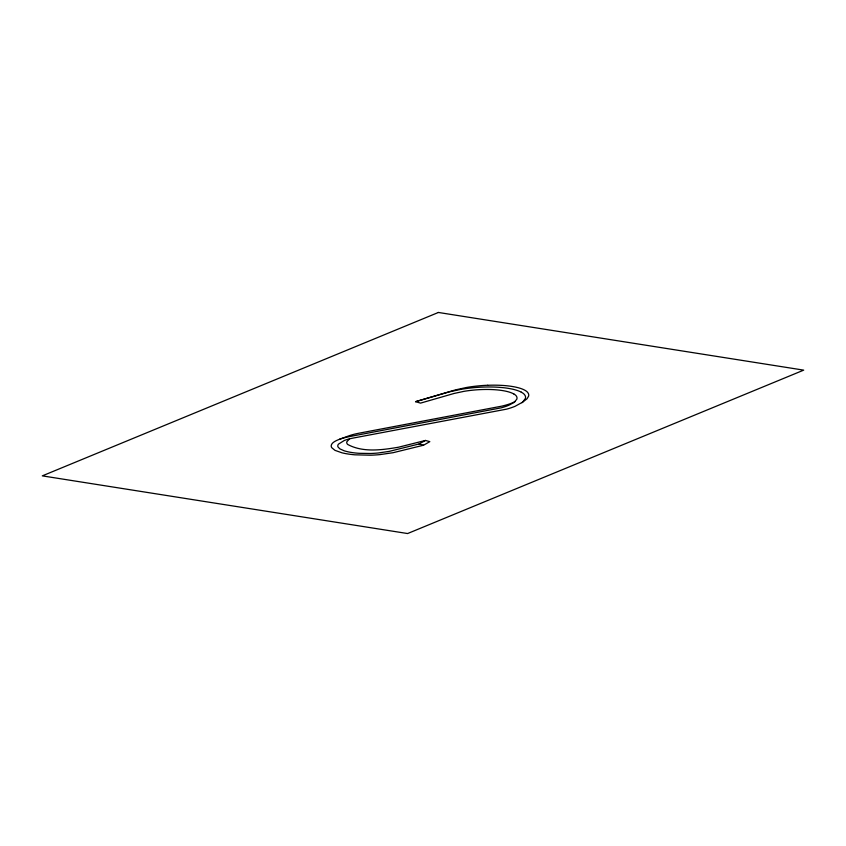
<?xml version="1.0" encoding="UTF-8"?>
<svg xmlns="http://www.w3.org/2000/svg" width="846" height="846" viewBox="0 0 846 846"><rect width="100%" height="100%" fill="white"/><g stroke="black" fill="none" stroke-linecap="round" stroke-linejoin="round"><path stroke-width="1.27" d="M515.013 401.649L511.619 403.193A36.537 10.194 -4.8 0 1 501.657 406.175L359.148 433.173A30.149 8.407 -4.8 0 0 348.552 435.954L339.532 439.275A29.187 8.143 -4.8 0 0 332.668 443.008L332.235 443.505A35.818 9.993 -4.8 0 0 331.78 447.724L334.974 450.347L341.964 452.811A51.246 14.297 -4.8 0 0 354.929 454.82L370.738 455.201A43.738 12.204 -4.8 0 0 379.949 454.609L393.073 452.705L423.518 445.229L429.8 441.654L425.475 440.449L419.034 443.981L389.139 451.394L378.352 452.98A36.198 10.099 -4.8 0 1 370.77 453.477L359.074 453.308A41.782 11.654 -4.8 0 1 344.079 450.759L339.849 448.845L338.03 446.984A28.976 8.079 -4.8 0 1 337.797 446.191A29.536 8.238 -4.8 0 1 338.453 444.15L344.385 440.438A25.274 7.054 -4.8 0 1 353.818 437.942L506.648 409.136A46.192 12.891 -4.8 0 0 514.907 406.387L522.627 402.178L525.429 398.392A49.565 13.832 -4.8 0 0 525.144 395.632L524.457 394.574A45.97 12.827 -4.8 0 0 522.807 393.083L521.305 392.163M521.94 402.685L527.026 398.794L528.613 396.14A47.926 13.367 -4.8 0 0 528.359 393.485L527.703 392.47A44.203 12.33 -4.8 0 0 526.127 391.032L525.451 390.577A47.958 13.377 -4.8 0 0 487.687 385.29M349.493 438.873L346.807 441.813A30.075 8.397 -4.8 0 0 347.653 444.436C362.923 452.747 382.064 449.987 398.519 447.217L425.475 440.449M513.86 394.014A41.454 11.569 -4.8 0 0 480.602 389.604A38.504 10.744 -4.8 0 0 475.568 389.911L472.205 390.228A41.666 11.622 -4.8 0 0 464.042 391.328L454.154 393.443L420.536 403.119L415.566 401.67L455.455 389.89L466.781 387.426A48.476 13.525 -4.8 0 1 476.129 386.125L479.989 385.744A44.722 12.479 -4.8 0 1 485.784 385.342L487.698 385.258M415.566 401.67L449.321 391.857L461.059 389.319A50.189 14.001 -4.8 0 1 470.767 387.976L474.775 387.584A46.519 12.976 -4.8 0 1 480.792 387.172L484.758 387.024A50.305 14.033 -4.8 0 1 521.273 392.174M419.034 443.981L423.518 445.229M513.934 394.003L515.108 394.786A37.848 10.554 -4.8 0 1 516.346 396.055L516.811 396.943A40.915 11.41 -4.8 0 1 516.779 399.27L514.051 402.453L508.806 405.266A37.975 10.596 -4.8 0 1 501.139 407.846L350.381 436.43A30.604 8.534 -4.8 0 0 339.51 439.275M438.397 312.46L42.3 475.864L407.603 533.54L803.7 370.136L438.397 312.46"/></g></svg>
